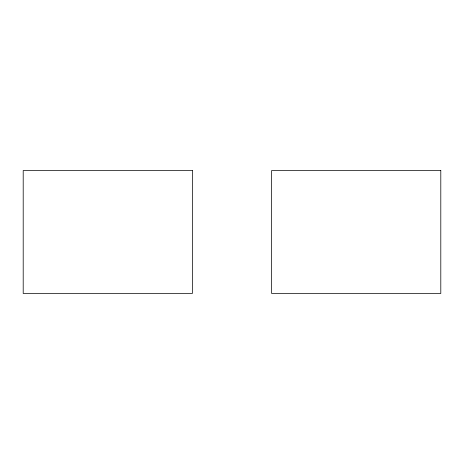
<?xml version="1.0" encoding="UTF-8"?>
<svg xmlns="http://www.w3.org/2000/svg" width="464" height="464" viewBox="0 0 464 464"><rect width="100%" height="100%" fill="white"/><g stroke="black" fill="none" stroke-linecap="round" stroke-linejoin="round"><path stroke-width="0.7" d="M192.363 170.537L23.2 170.537L23.2 293.463L192.363 293.463L192.363 170.537M440.8 170.537L271.637 170.537L271.637 293.463L440.8 293.463L440.8 170.537"/></g></svg>
